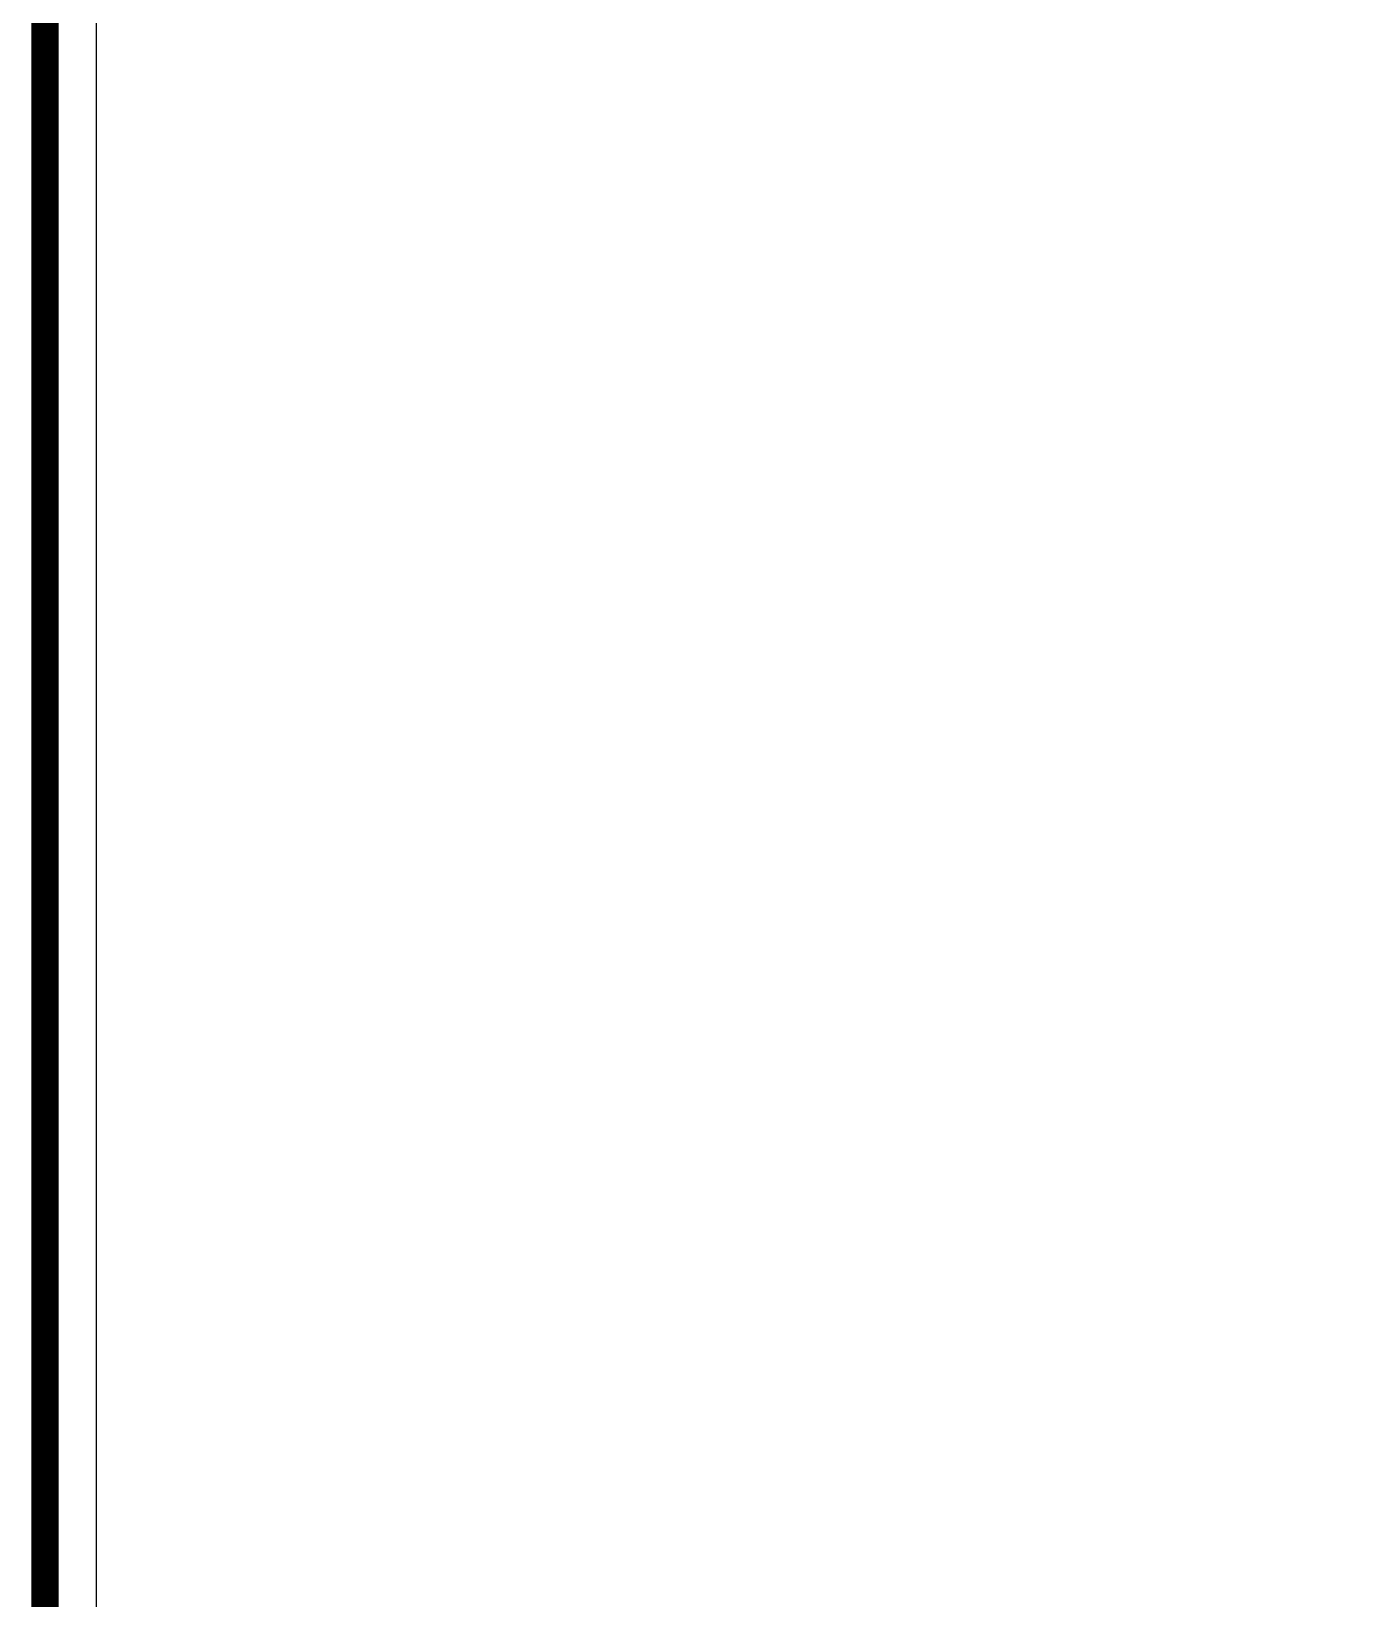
# Model space of a CAD drawing. Header units: inches. Extents: x 21 to 32698, y 13 to 3712.
# Drawn here: x 14320.8 to 14708.9, y 1361.8 to 1820.2 of the extents above; entities that cross this region are included whole.
import ezdxf

# ---------------------------------------------------------------- set-up
doc = ezdxf.new("R2010")
doc.units = ezdxf.units.IN
doc.header["$MEASUREMENT"] = 0
doc.layers.add('Z_MİM_-KM-Pafta', color=8, linetype='Continuous', lineweight=25)
doc.layers.add('Z_MİM_00', color=8, linetype='Continuous', lineweight=25)
doc.styles.add('STYLE1', font='arial.ttf', dxfattribs={"height": 1})

# ---------------------------------------------------------------- blocks, each defined once
blk = doc.blocks.new('*U9')
at = {"layer": 'Z_MİM_-KM-Pafta', "ltscale": 0.5, "const_width": 8}
blk.add_lwpolyline([(15, 3690), (5937.74, 3690), (5937.74, 0), (15, 0)], close=True, dxfattribs=at)
at = {"layer": 'Z_MİM_-KM-Pafta', "ltscale": 0.5}
blk.add_lwpolyline([(203.73, 3675), (5867.74, 3675, -0.414214), (5922.74, 3620), (5922.74, 70, -0.414214), (5867.74, 15), (85, 15, -0.414214), (30, 70), (30, 3499.6)], format="xyb", dxfattribs=at)
at = {"color": 7, "style": 'STYLE1'}
blk.add_attdef('00', (5735.77, 90.15), '', height=80.47, dxfattribs=at)
at = {"layer": 'Z_MİM_-KM-Pafta', "color": 7, "style": 'STYLE1'}
for tag, p, height in [('PAFTA_ADI', (5378.57, 251.03), 33), ('REVIZYON', (5458.65, 178.55), 12.87), ('OLCEK', (5458.65, 76.03), 12.87)]:
    blk.add_attdef(tag, p, '', height=height, dxfattribs=at)

msp = doc.modelspace()

# ---------------------------------------------------------------- block references
at = {"layer": 'Z_MİM_00'}
msp.add_blockref('*U9', (14309.81, 17.05), dxfattribs=at)

doc.saveas('drawing.dxf')
